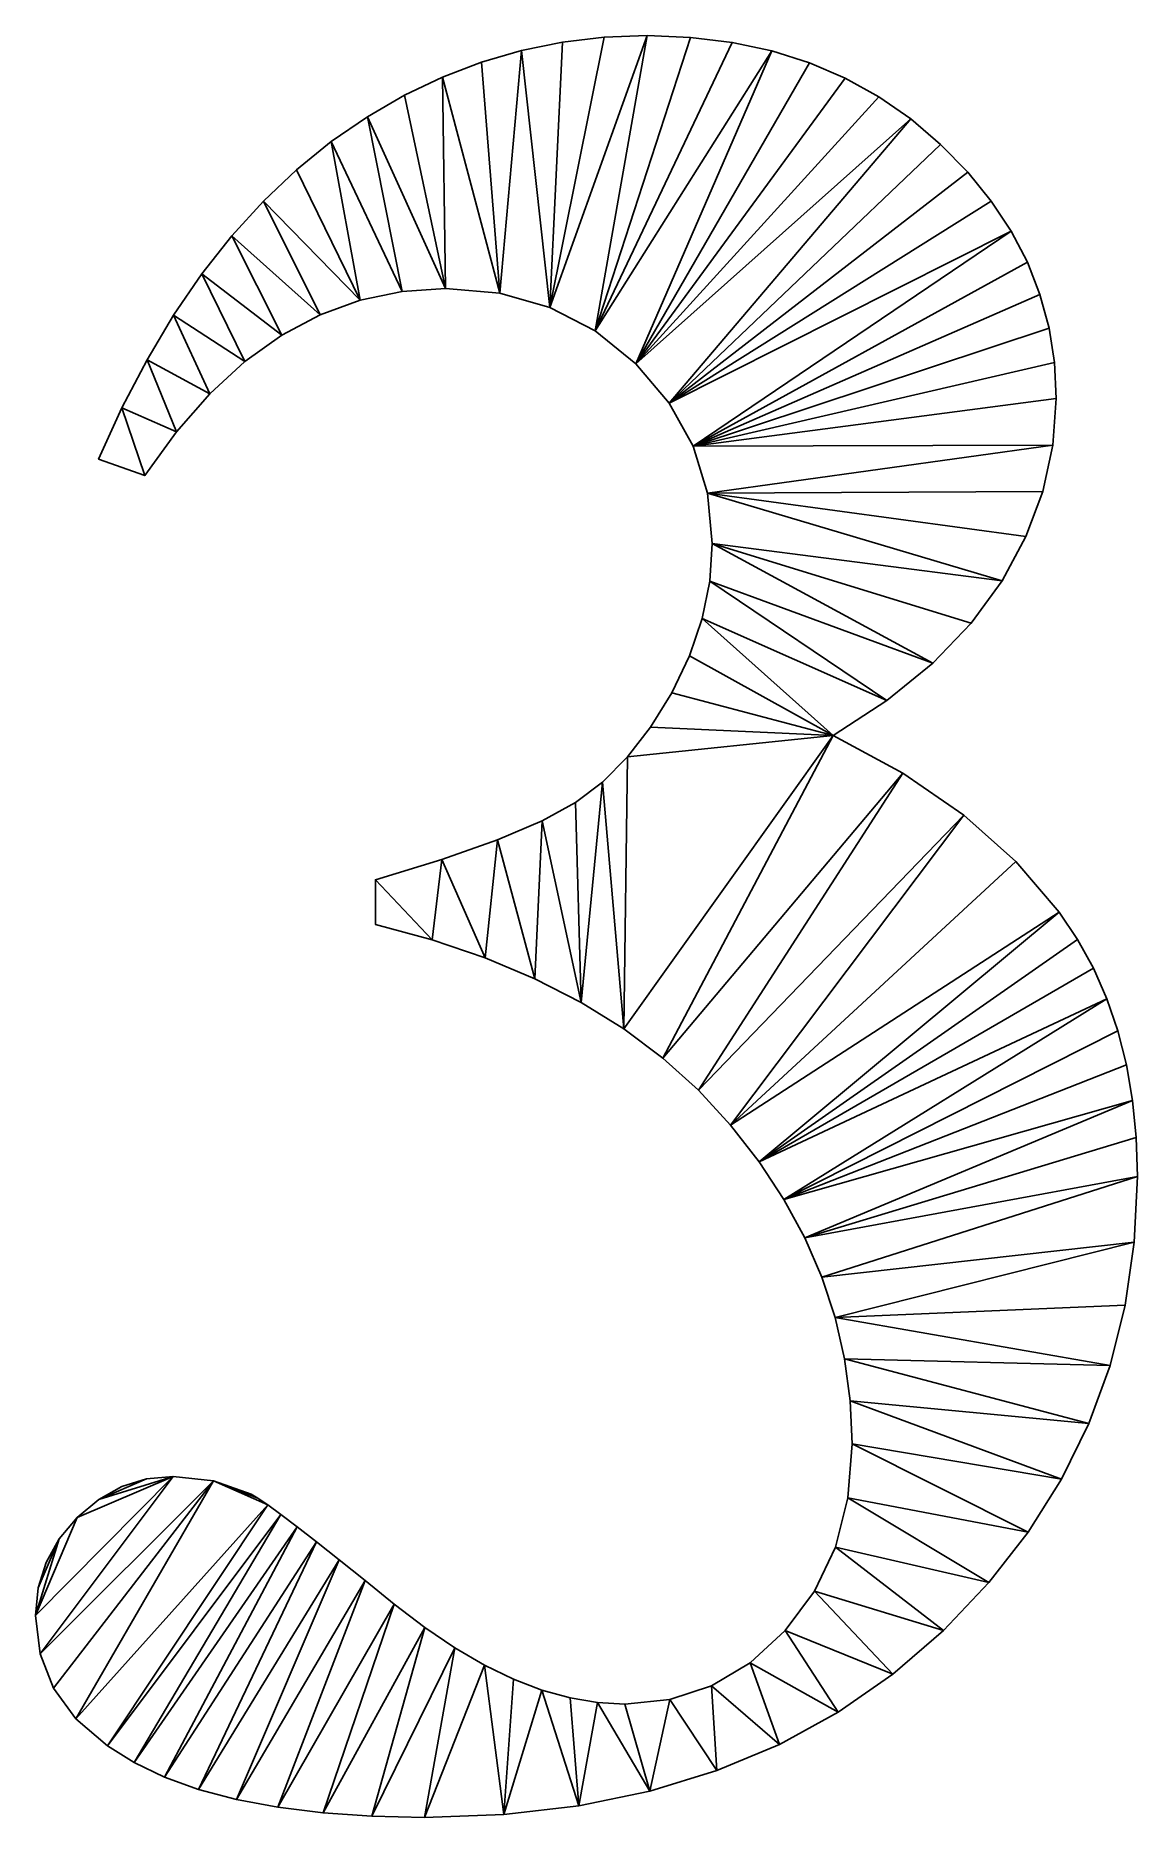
# Model space of a CAD drawing. Header units: metres. Extents: x 0.023 to 0.623, y -0.02 to 0.952.
import ezdxf

# ---------------------------------------------------------------- set-up
doc = ezdxf.new("R2010")
doc.units = ezdxf.units.M

msp = doc.modelspace()

# ---------------------------------------------------------------- meshes
at = {"layer": 'Armanisoft_0', "linetype": 'CONTINUOUS'}
mesh = msp.add_polyface(dxfattribs=at)
corners = [(0.129826, 0.842726), (0.177952, 0.799679), (0.156999, 0.788522), (0.113523, 0.821983), (0.147016, 0.861672), (0.199819, 0.807649), (0.165091, 0.878821), (0.184052, 0.894172), (0.222598, 0.81243), (0.203721, 0.907721), (0.24629, 0.814024), (0.223919, 0.919464), (0.244648, 0.9294), (0.275997, 0.811462), (0.265907, 0.937529), (0.287696, 0.943852), (0.303183, 0.803777), (0.310014, 0.948369), (0.332863, 0.951078), (0.356242, 0.951982), (0.32785, 0.790967), (0.379943, 0.951055), (0.113523, 0.821983, 0.229421), (0.098105, 0.799443, 0.229421), (0.136959, 0.774177, 0.229421), (0.129826, 0.842726, 0.229421), (0.156999, 0.788522, 0.229421), (0.177952, 0.799679, 0.229421), (0.147016, 0.861672, 0.229421), (0.199819, 0.807649, 0.229421), (0.165091, 0.878821, 0.229421), (0.184052, 0.894172, 0.229421), (0.222598, 0.81243, 0.229421), (0.203721, 0.907721, 0.229421), (0.24629, 0.814024, 0.229421), (0.223919, 0.919464, 0.229421), (0.244648, 0.9294, 0.229421), (0.275997, 0.811462, 0.229421), (0.265907, 0.937529, 0.229421), (0.287696, 0.943852, 0.229421), (0.303183, 0.803777, 0.229421), (0.310014, 0.948369, 0.229421), (0.332863, 0.951078, 0.229421), (0.356242, 0.951982, 0.229421), (0.32785, 0.790967, 0.229421), (0.379943, 0.951055, 0.229421), (0.275997, 0.811462), (0.303183, 0.803777), (0.303183, 0.803777, 0.229421), (0.275997, 0.811462, 0.229421), (0.24629, 0.814024), (0.24629, 0.814024, 0.229421), (0.222598, 0.81243), (0.222598, 0.81243, 0.229421), (0.199819, 0.807649), (0.199819, 0.807649, 0.229421), (0.177952, 0.799679), (0.177952, 0.799679, 0.229421), (0.113523, 0.821983), (0.098105, 0.799443), (0.098105, 0.799443, 0.229421), (0.113523, 0.821983, 0.229421), (0.129826, 0.842726), (0.129826, 0.842726, 0.229421), (0.147016, 0.861672), (0.147016, 0.861672, 0.229421), (0.165091, 0.878821), (0.165091, 0.878821, 0.229421), (0.184052, 0.894172), (0.184052, 0.894172, 0.229421), (0.203721, 0.907721), (0.203721, 0.907721, 0.229421), (0.223919, 0.919464), (0.223919, 0.919464, 0.229421), (0.244648, 0.9294), (0.244648, 0.9294, 0.229421), (0.265907, 0.937529), (0.265907, 0.937529, 0.229421), (0.287696, 0.943852), (0.287696, 0.943852, 0.229421), (0.310014, 0.948369), (0.310014, 0.948369, 0.229421), (0.332863, 0.951078), (0.332863, 0.951078, 0.229421), (0.356242, 0.951982), (0.356242, 0.951982, 0.229421)]
mesh.append_faces([[corners[k] for k in face] for face in [(0, 1, 2), (0, 2, 3), (4, 5, 1), (4, 1, 0), (6, 5, 4), (7, 8, 5), (7, 5, 6), (9, 10, 8), (9, 8, 7), (11, 10, 9), (12, 13, 10), (12, 10, 11), (14, 13, 12), (15, 16, 13), (15, 13, 14), (17, 16, 15), (18, 16, 17), (19, 20, 16), (19, 16, 18), (21, 20, 19), (22, 23, 24), (25, 26, 27), (25, 22, 26), (28, 27, 29), (28, 25, 27), (30, 28, 29), (31, 29, 32), (31, 30, 29), (33, 32, 34), (33, 31, 32), (35, 33, 34), (36, 34, 37), (36, 35, 34), (38, 36, 37), (39, 37, 40), (39, 38, 37), (41, 39, 40), (42, 41, 40), (43, 40, 44), (43, 42, 40), (45, 43, 44), (46, 47, 48, 49), (50, 46, 49, 51), (52, 50, 51, 53), (54, 52, 53, 55), (56, 54, 55, 57), (58, 59, 60, 61), (62, 58, 61, 63), (64, 62, 63, 65), (66, 64, 65, 67), (68, 66, 67, 69), (70, 68, 69, 71), (72, 70, 71, 73), (74, 72, 73, 75), (76, 74, 75, 77), (78, 76, 77, 79), (80, 78, 79, 81), (82, 80, 81, 83), (84, 82, 83, 85)]])
mesh = msp.add_polyface(dxfattribs=at)
corners = [(0.402587, 0.948275), (0.32785, 0.790967), (0.379943, 0.951055), (0.424171, 0.943642), (0.349996, 0.773034), (0.444697, 0.937155), (0.464165, 0.928815), (0.482574, 0.918622), (0.499925, 0.906575), (0.368271, 0.751532), (0.516217, 0.892675), (0.530995, 0.877537), (0.543802, 0.861777), (0.554639, 0.845394), (0.381325, 0.728017), (0.563505, 0.828389), (0.570402, 0.810762), (0.575328, 0.792513), (0.578283, 0.773641), (0.579268, 0.754147), (0.577426, 0.728536), (0.389158, 0.702489), (0.402587, 0.948275, 0.229421), (0.379943, 0.951055, 0.229421), (0.32785, 0.790967, 0.229421), (0.424171, 0.943642, 0.229421), (0.349996, 0.773034, 0.229421), (0.444697, 0.937155, 0.229421), (0.464165, 0.928815, 0.229421), (0.482574, 0.918622, 0.229421), (0.499925, 0.906575, 0.229421), (0.368271, 0.751532, 0.229421), (0.516217, 0.892675, 0.229421), (0.530995, 0.877537, 0.229421), (0.543802, 0.861777, 0.229421), (0.554639, 0.845394, 0.229421), (0.381325, 0.728017, 0.229421), (0.563505, 0.828389, 0.229421), (0.570402, 0.810762, 0.229421), (0.575328, 0.792513, 0.229421), (0.578283, 0.773641, 0.229421), (0.579268, 0.754147, 0.229421), (0.577426, 0.728536, 0.229421), (0.389158, 0.702489, 0.229421), (0.368271, 0.751532), (0.381325, 0.728017), (0.381325, 0.728017, 0.229421), (0.368271, 0.751532, 0.229421), (0.349996, 0.773034), (0.349996, 0.773034, 0.229421), (0.379943, 0.951055), (0.356242, 0.951982), (0.356242, 0.951982, 0.229421), (0.379943, 0.951055, 0.229421), (0.402587, 0.948275), (0.402587, 0.948275, 0.229421), (0.424171, 0.943642), (0.424171, 0.943642, 0.229421), (0.444697, 0.937155), (0.444697, 0.937155, 0.229421), (0.464165, 0.928815), (0.464165, 0.928815, 0.229421), (0.482574, 0.918622), (0.482574, 0.918622, 0.229421), (0.499925, 0.906575), (0.499925, 0.906575, 0.229421), (0.516217, 0.892675), (0.516217, 0.892675, 0.229421), (0.530995, 0.877537), (0.530995, 0.877537, 0.229421), (0.543802, 0.861777), (0.543802, 0.861777, 0.229421), (0.554639, 0.845394), (0.554639, 0.845394, 0.229421), (0.563505, 0.828389), (0.563505, 0.828389, 0.229421), (0.570402, 0.810762), (0.570402, 0.810762, 0.229421), (0.575328, 0.792513), (0.575328, 0.792513, 0.229421), (0.578283, 0.773641), (0.578283, 0.773641, 0.229421), (0.579268, 0.754147), (0.579268, 0.754147, 0.229421), (0.577426, 0.728536), (0.577426, 0.728536, 0.229421), (0.571897, 0.703416), (0.571897, 0.703416, 0.229421)]
mesh.append_faces([[corners[k] for k in face] for face in [(0, 1, 2), (3, 4, 1), (3, 1, 0), (5, 4, 3), (6, 4, 5), (7, 4, 6), (8, 9, 4), (8, 4, 7), (10, 9, 8), (11, 9, 10), (12, 9, 11), (13, 14, 9), (13, 9, 12), (15, 14, 13), (16, 14, 15), (17, 14, 16), (18, 14, 17), (19, 14, 18), (20, 21, 14), (20, 14, 19), (22, 23, 24), (25, 24, 26), (25, 22, 24), (27, 25, 26), (28, 27, 26), (29, 28, 26), (30, 26, 31), (30, 29, 26), (32, 30, 31), (33, 32, 31), (34, 33, 31), (35, 31, 36), (35, 34, 31), (37, 35, 36), (38, 37, 36), (39, 38, 36), (40, 39, 36), (41, 40, 36), (42, 36, 43), (42, 41, 36), (44, 45, 46, 47), (48, 44, 47, 49), (50, 51, 52, 53), (54, 50, 53, 55), (56, 54, 55, 57), (58, 56, 57, 59), (60, 58, 59, 61), (62, 60, 61, 63), (64, 62, 63, 65), (66, 64, 65, 67), (68, 66, 67, 69), (70, 68, 69, 71), (72, 70, 71, 73), (74, 72, 73, 75), (76, 74, 75, 77), (78, 76, 77, 79), (80, 78, 79, 81), (82, 80, 81, 83), (84, 82, 83, 85), (86, 84, 85, 87)]])
mesh = msp.add_polyface(dxfattribs=at)
corners = [(0.069926, 0.748969), (0.099618, 0.735924), (0.082317, 0.712015), (0.057165, 0.721037), (0.083572, 0.775105), (0.117832, 0.756644), (0.098105, 0.799443), (0.136959, 0.774177), (0.113523, 0.821983), (0.156999, 0.788522), (0.343478, 0.410266), (0.331886, 0.544885), (0.345541, 0.558559), (0.320224, 0.424709), (0.298942, 0.52376), (0.317182, 0.533771), (0.295058, 0.437625), (0.274678, 0.513398), (0.267978, 0.449017), (0.244391, 0.502683), (0.238985, 0.458884), (0.208079, 0.467226), (0.208079, 0.491616), (0.069926, 0.748969, 0.229421), (0.082317, 0.712015, 0.229421), (0.099618, 0.735924, 0.229421), (0.057165, 0.721037, 0.229421), (0.083572, 0.775105, 0.229421), (0.117832, 0.756644, 0.229421), (0.098105, 0.799443, 0.229421), (0.136959, 0.774177, 0.229421), (0.113523, 0.821983, 0.229421), (0.156999, 0.788522, 0.229421), (0.343478, 0.410266, 0.229421), (0.345541, 0.558559, 0.229421), (0.331886, 0.544885, 0.229421), (0.320224, 0.424709, 0.229421), (0.317182, 0.533771, 0.229421), (0.298942, 0.52376, 0.229421), (0.295058, 0.437625, 0.229421), (0.274678, 0.513398, 0.229421), (0.267978, 0.449017, 0.229421), (0.244391, 0.502683, 0.229421), (0.238985, 0.458884, 0.229421), (0.208079, 0.491616, 0.229421), (0.208079, 0.467226, 0.229421), (0.208079, 0.491616), (0.208079, 0.467226), (0.208079, 0.467226, 0.229421), (0.208079, 0.491616, 0.229421), (0.244391, 0.502683), (0.244391, 0.502683, 0.229421), (0.274678, 0.513398), (0.274678, 0.513398, 0.229421), (0.298942, 0.52376), (0.298942, 0.52376, 0.229421), (0.317182, 0.533771), (0.317182, 0.533771, 0.229421), (0.331886, 0.544885), (0.331886, 0.544885, 0.229421), (0.345541, 0.558559), (0.345541, 0.558559, 0.229421), (0.358147, 0.574793), (0.358147, 0.574793, 0.229421), (0.32785, 0.790967), (0.349996, 0.773034), (0.349996, 0.773034, 0.229421), (0.32785, 0.790967, 0.229421), (0.303183, 0.803777), (0.303183, 0.803777, 0.229421), (0.156999, 0.788522), (0.177952, 0.799679), (0.177952, 0.799679, 0.229421), (0.156999, 0.788522, 0.229421), (0.136959, 0.774177), (0.136959, 0.774177, 0.229421), (0.117832, 0.756644), (0.117832, 0.756644, 0.229421), (0.099618, 0.735924), (0.099618, 0.735924, 0.229421), (0.082317, 0.712015), (0.082317, 0.712015, 0.229421), (0.057165, 0.721037), (0.057165, 0.721037, 0.229421), (0.069926, 0.748969), (0.069926, 0.748969, 0.229421), (0.083572, 0.775105), (0.083572, 0.775105, 0.229421), (0.098105, 0.799443), (0.098105, 0.799443, 0.229421), (0.267978, 0.449017), (0.295058, 0.437625), (0.295058, 0.437625, 0.229421), (0.267978, 0.449017, 0.229421), (0.238985, 0.458884), (0.238985, 0.458884, 0.229421)]
mesh.append_faces([[corners[k] for k in face] for face in [(0, 1, 2), (0, 2, 3), (4, 5, 1), (4, 1, 0), (6, 7, 5), (6, 5, 4), (8, 9, 7), (8, 7, 6), (10, 11, 12), (13, 14, 15), (13, 15, 11), (13, 11, 10), (16, 17, 14), (16, 14, 13), (18, 19, 17), (18, 17, 16), (20, 21, 22), (20, 22, 19), (20, 19, 18), (23, 24, 25), (23, 26, 24), (27, 25, 28), (27, 23, 25), (29, 28, 30), (29, 27, 28), (31, 30, 32), (33, 34, 35), (36, 37, 38), (36, 35, 37), (36, 33, 35), (39, 38, 40), (39, 36, 38), (41, 40, 42), (41, 39, 40), (43, 44, 45), (43, 42, 44), (43, 41, 42), (46, 47, 48, 49), (50, 46, 49, 51), (52, 50, 51, 53), (54, 52, 53, 55), (56, 54, 55, 57), (58, 56, 57, 59), (60, 58, 59, 61), (62, 60, 61, 63), (64, 65, 66, 67), (68, 64, 67, 69), (70, 71, 72, 73), (74, 70, 73, 75), (76, 74, 75, 77), (78, 76, 77, 79), (80, 78, 79, 81), (82, 80, 81, 83), (84, 82, 83, 85), (86, 84, 85, 87), (88, 86, 87, 89), (90, 91, 92, 93), (94, 90, 93, 95), (47, 94, 95, 48)]])
mesh = msp.add_polyface(dxfattribs=at)
corners = [(0.571897, 0.703416), (0.389158, 0.702489), (0.577426, 0.728536), (0.562684, 0.678787), (0.549785, 0.654649), (0.391768, 0.674949), (0.532965, 0.63146), (0.511988, 0.609677), (0.390389, 0.654409), (0.486856, 0.589301), (0.386252, 0.634002), (0.457567, 0.570333), (0.345541, 0.558559), (0.358147, 0.574793), (0.369704, 0.593587), (0.379357, 0.613728), (0.401759, 0.35779), (0.528811, 0.526762), (0.557259, 0.501494), (0.580925, 0.473903), (0.384245, 0.376807), (0.49558, 0.549708), (0.364818, 0.394299), (0.343478, 0.410266), (0.571897, 0.703416, 0.229421), (0.577426, 0.728536, 0.229421), (0.389158, 0.702489, 0.229421), (0.562684, 0.678787, 0.229421), (0.549785, 0.654649, 0.229421), (0.391768, 0.674949, 0.229421), (0.532965, 0.63146, 0.229421), (0.511988, 0.609677, 0.229421), (0.390389, 0.654409, 0.229421), (0.486856, 0.589301, 0.229421), (0.386252, 0.634002, 0.229421), (0.457567, 0.570333, 0.229421), (0.358147, 0.574793, 0.229421), (0.345541, 0.558559, 0.229421), (0.369704, 0.593587, 0.229421), (0.379357, 0.613728, 0.229421), (0.401759, 0.35779, 0.229421), (0.557259, 0.501494, 0.229421), (0.528811, 0.526762, 0.229421), (0.580925, 0.473903, 0.229421), (0.384245, 0.376807, 0.229421), (0.49558, 0.549708, 0.229421), (0.364818, 0.394299, 0.229421), (0.343478, 0.410266, 0.229421), (0.369704, 0.593587), (0.358147, 0.574793), (0.358147, 0.574793, 0.229421), (0.369704, 0.593587, 0.229421), (0.379357, 0.613728), (0.379357, 0.613728, 0.229421), (0.386252, 0.634002), (0.386252, 0.634002, 0.229421), (0.390389, 0.654409), (0.390389, 0.654409, 0.229421), (0.391768, 0.674949), (0.391768, 0.674949, 0.229421), (0.389158, 0.702489), (0.389158, 0.702489, 0.229421), (0.381325, 0.728017), (0.381325, 0.728017, 0.229421), (0.562684, 0.678787), (0.571897, 0.703416), (0.571897, 0.703416, 0.229421), (0.562684, 0.678787, 0.229421), (0.549785, 0.654649), (0.549785, 0.654649, 0.229421), (0.532965, 0.63146), (0.532965, 0.63146, 0.229421), (0.511988, 0.609677), (0.511988, 0.609677, 0.229421), (0.486856, 0.589301), (0.486856, 0.589301, 0.229421), (0.457567, 0.570333), (0.457567, 0.570333, 0.229421), (0.49558, 0.549708), (0.49558, 0.549708, 0.229421), (0.528811, 0.526762), (0.528811, 0.526762, 0.229421), (0.557259, 0.501494), (0.557259, 0.501494, 0.229421), (0.580925, 0.473903), (0.580925, 0.473903, 0.229421), (0.590898, 0.459072), (0.590898, 0.459072, 0.229421), (0.599541, 0.443328), (0.599541, 0.443328, 0.229421)]
mesh.append_faces([[corners[k] for k in face] for face in [(0, 1, 2), (3, 1, 0), (4, 5, 1), (4, 1, 3), (6, 5, 4), (7, 8, 5), (7, 5, 6), (9, 10, 8), (9, 8, 7), (11, 12, 13), (11, 13, 14), (11, 14, 15), (11, 15, 10), (11, 10, 9), (16, 17, 18), (16, 18, 19), (20, 21, 17), (22, 11, 21), (23, 12, 11), (23, 11, 22), (24, 25, 26), (27, 24, 26), (28, 26, 29), (28, 27, 26), (30, 28, 29), (31, 29, 32), (31, 30, 29), (33, 32, 34), (33, 31, 32), (35, 36, 37), (35, 38, 36), (35, 39, 38), (35, 34, 39), (35, 33, 34), (40, 41, 42), (40, 43, 41), (44, 42, 45), (46, 45, 35), (47, 35, 37), (47, 46, 35), (48, 49, 50, 51), (52, 48, 51, 53), (54, 52, 53, 55), (56, 54, 55, 57), (58, 56, 57, 59), (60, 58, 59, 61), (62, 60, 61, 63), (64, 65, 66, 67), (68, 64, 67, 69), (70, 68, 69, 71), (72, 70, 71, 73), (74, 72, 73, 75), (76, 74, 75, 77), (78, 76, 77, 79), (80, 78, 79, 81), (82, 80, 81, 83), (84, 82, 83, 85), (86, 84, 85, 87), (88, 86, 87, 89)]])
mesh = msp.add_polyface(dxfattribs=at)
corners = [(0.463848, 0.230355), (0.608608, 0.226623), (0.597045, 0.194991), (0.458674, 0.25281), (0.621824, 0.293984), (0.616868, 0.25962), (0.451431, 0.274779), (0.623476, 0.329713), (0.442117, 0.296261), (0.620816, 0.371233), (0.622811, 0.350929), (0.430734, 0.317257), (0.606854, 0.426672), (0.612838, 0.409104), (0.617492, 0.390625), (0.417281, 0.337766), (0.580925, 0.473903), (0.590898, 0.459072), (0.599541, 0.443328), (0.401759, 0.35779), (0.384245, 0.376807), (0.528811, 0.526762), (0.364818, 0.394299), (0.49558, 0.549708), (0.463848, 0.230355, 0.229421), (0.597045, 0.194991, 0.229421), (0.608608, 0.226623, 0.229421), (0.466953, 0.207413, 0.229421), (0.458674, 0.25281, 0.229421), (0.616868, 0.25962, 0.229421), (0.621824, 0.293984, 0.229421), (0.451431, 0.274779, 0.229421), (0.623476, 0.329713, 0.229421), (0.442117, 0.296261, 0.229421), (0.622811, 0.350929, 0.229421), (0.620816, 0.371233, 0.229421), (0.430734, 0.317257, 0.229421), (0.612838, 0.409104, 0.229421), (0.606854, 0.426672, 0.229421), (0.617492, 0.390625, 0.229421), (0.417281, 0.337766, 0.229421), (0.590898, 0.459072, 0.229421), (0.580925, 0.473903, 0.229421), (0.599541, 0.443328, 0.229421), (0.401759, 0.35779, 0.229421), (0.384245, 0.376807, 0.229421), (0.528811, 0.526762, 0.229421), (0.364818, 0.394299, 0.229421), (0.49558, 0.549708, 0.229421), (0.606854, 0.426672), (0.599541, 0.443328), (0.599541, 0.443328, 0.229421), (0.606854, 0.426672, 0.229421), (0.612838, 0.409104), (0.612838, 0.409104, 0.229421), (0.617492, 0.390625), (0.617492, 0.390625, 0.229421), (0.620816, 0.371233), (0.620816, 0.371233, 0.229421), (0.622811, 0.350929), (0.622811, 0.350929, 0.229421), (0.623476, 0.329713), (0.623476, 0.329713, 0.229421), (0.621824, 0.293984), (0.621824, 0.293984, 0.229421), (0.616868, 0.25962), (0.616868, 0.25962, 0.229421), (0.608608, 0.226623), (0.608608, 0.226623, 0.229421), (0.463848, 0.230355), (0.466953, 0.207413), (0.466953, 0.207413, 0.229421), (0.463848, 0.230355, 0.229421), (0.458674, 0.25281), (0.458674, 0.25281, 0.229421), (0.451431, 0.274779), (0.451431, 0.274779, 0.229421), (0.442117, 0.296261), (0.442117, 0.296261, 0.229421), (0.430734, 0.317257), (0.430734, 0.317257, 0.229421), (0.417281, 0.337766), (0.417281, 0.337766, 0.229421), (0.401759, 0.35779), (0.401759, 0.35779, 0.229421), (0.384245, 0.376807), (0.384245, 0.376807, 0.229421), (0.364818, 0.394299), (0.364818, 0.394299, 0.229421), (0.343478, 0.410266), (0.343478, 0.410266, 0.229421)]
mesh.append_faces([[corners[k] for k in face] for face in [(0, 1, 2), (3, 4, 5), (3, 5, 1), (3, 1, 0), (6, 7, 4), (6, 4, 3), (8, 9, 10), (8, 10, 7), (8, 7, 6), (11, 12, 13), (11, 13, 14), (11, 14, 9), (11, 9, 8), (15, 16, 17), (15, 17, 18), (15, 18, 12), (15, 12, 11), (19, 16, 15), (20, 21, 19), (22, 23, 20), (24, 25, 26), (24, 27, 25), (28, 29, 30), (28, 26, 29), (28, 24, 26), (31, 30, 32), (31, 28, 30), (33, 34, 35), (33, 32, 34), (33, 31, 32), (36, 37, 38), (36, 39, 37), (36, 35, 39), (36, 33, 35), (40, 41, 42), (40, 43, 41), (40, 38, 43), (40, 36, 38), (44, 40, 42), (45, 44, 46), (47, 45, 48), (49, 50, 51, 52), (53, 49, 52, 54), (55, 53, 54, 56), (57, 55, 56, 58), (59, 57, 58, 60), (61, 59, 60, 62), (63, 61, 62, 64), (65, 63, 64, 66), (67, 65, 66, 68), (69, 70, 71, 72), (73, 69, 72, 74), (75, 73, 74, 76), (77, 75, 76, 78), (79, 77, 78, 80), (81, 79, 80, 82), (83, 81, 82, 84), (85, 83, 84, 86), (87, 85, 86, 88), (89, 87, 88, 90)]])
mesh = msp.add_polyface(dxfattribs=at)
corners = [(0.035595, 0.132057), (0.022866, 0.090251), (0.02428, 0.105287), (0.028523, 0.119222), (0.045495, 0.143791), (0.083378, 0.164761), (0.057247, 0.153577), (0.069875, 0.160567), (0.097756, 0.166159), (0.025309, 0.069464), (0.119799, 0.16373), (0.044859, 0.033948), (0.03264, 0.050696), (0.149375, 0.150658), (0.144018, 0.154319), (0.156488, 0.145462), (0.061964, 0.019219), (0.165357, 0.138732), (0.076537, 0.01007), (0.175981, 0.130467), (0.093121, 0.002141), (0.18836, 0.120667), (0.111714, -0.004569), (0.202495, 0.109333), (0.132318, -0.010058), (0.035595, 0.132057, 0.229421), (0.02428, 0.105287, 0.229421), (0.022866, 0.090251, 0.229421), (0.028523, 0.119222, 0.229421), (0.045495, 0.143791, 0.229421), (0.083378, 0.164761, 0.229421), (0.069875, 0.160567, 0.229421), (0.057247, 0.153577, 0.229421), (0.097756, 0.166159, 0.229421), (0.025309, 0.069464, 0.229421), (0.119799, 0.16373, 0.229421), (0.03264, 0.050696, 0.229421), (0.044859, 0.033948, 0.229421), (0.149375, 0.150658, 0.229421), (0.144018, 0.154319, 0.229421), (0.156488, 0.145462, 0.229421), (0.061964, 0.019219, 0.229421), (0.165357, 0.138732, 0.229421), (0.076537, 0.01007, 0.229421), (0.175981, 0.130467, 0.229421), (0.093121, 0.002141, 0.229421), (0.18836, 0.120667, 0.229421), (0.111714, -0.004569, 0.229421), (0.202495, 0.109333, 0.229421), (0.132318, -0.010058, 0.229421), (0.022866, 0.090251), (0.025309, 0.069464), (0.025309, 0.069464, 0.229421), (0.022866, 0.090251, 0.229421), (0.02428, 0.105287), (0.02428, 0.105287, 0.229421), (0.028523, 0.119222), (0.028523, 0.119222, 0.229421), (0.035595, 0.132057), (0.035595, 0.132057, 0.229421), (0.045495, 0.143791), (0.045495, 0.143791, 0.229421), (0.057247, 0.153577), (0.057247, 0.153577, 0.229421), (0.069875, 0.160567), (0.069875, 0.160567, 0.229421), (0.083378, 0.164761), (0.083378, 0.164761, 0.229421), (0.097756, 0.166159), (0.097756, 0.166159, 0.229421), (0.119799, 0.16373), (0.119799, 0.16373, 0.229421), (0.140416, 0.156445), (0.140416, 0.156445, 0.229421), (0.144018, 0.154319), (0.144018, 0.154319, 0.229421), (0.149375, 0.150658), (0.149375, 0.150658, 0.229421), (0.156488, 0.145462), (0.156488, 0.145462, 0.229421), (0.165357, 0.138732), (0.165357, 0.138732, 0.229421), (0.175981, 0.130467), (0.175981, 0.130467, 0.229421), (0.18836, 0.120667), (0.18836, 0.120667, 0.229421), (0.202495, 0.109333), (0.202495, 0.109333, 0.229421), (0.218386, 0.096465), (0.218386, 0.096465, 0.229421), (0.235021, 0.083681), (0.235021, 0.083681, 0.229421), (0.25139, 0.072602), (0.25139, 0.072602, 0.229421), (0.320224, 0.424709), (0.343478, 0.410266), (0.343478, 0.410266, 0.229421), (0.320224, 0.424709, 0.229421), (0.295058, 0.437625), (0.295058, 0.437625, 0.229421)]
mesh.append_faces([[corners[k] for k in face] for face in [(0, 1, 2), (0, 2, 3), (4, 1, 0), (5, 6, 7), (8, 9, 1), (8, 1, 4), (8, 4, 6), (8, 6, 5), (10, 11, 12), (10, 12, 9), (10, 9, 8), (13, 11, 10), (13, 10, 14), (15, 16, 13), (17, 18, 15), (19, 20, 17), (21, 22, 19), (23, 24, 21), (25, 26, 27), (25, 28, 26), (29, 25, 27), (30, 31, 32), (33, 27, 34), (33, 29, 27), (33, 32, 29), (33, 30, 32), (35, 36, 37), (35, 34, 36), (35, 33, 34), (38, 35, 37), (38, 39, 35), (40, 38, 41), (42, 40, 43), (44, 42, 45), (46, 44, 47), (48, 46, 49), (50, 51, 52, 53), (54, 50, 53, 55), (56, 54, 55, 57), (58, 56, 57, 59), (60, 58, 59, 61), (62, 60, 61, 63), (64, 62, 63, 65), (66, 64, 65, 67), (68, 66, 67, 69), (70, 68, 69, 71), (72, 70, 71, 73), (74, 72, 73, 75), (76, 74, 75, 77), (78, 76, 77, 79), (80, 78, 79, 81), (82, 80, 81, 83), (84, 82, 83, 85), (86, 84, 85, 87), (88, 86, 87, 89), (90, 88, 89, 91), (92, 90, 91, 93), (94, 95, 96, 97), (98, 94, 97, 99)]])
mesh = msp.add_polyface(dxfattribs=at)
corners = [(0.344015, 0.041921), (0.35768, -0.005482), (0.329243, 0.042773), (0.368594, 0.044429), (0.394162, 0.005668), (0.391365, 0.051954), (0.42841, 0.020003), (0.412329, 0.064495), (0.460424, 0.037524), (0.431484, 0.082053), (0.490205, 0.058231), (0.447455, 0.103473), (0.517753, 0.082123), (0.458862, 0.127602), (0.542532, 0.108291), (0.465706, 0.15444), (0.564007, 0.135825), (0.467988, 0.183986), (0.582178, 0.164725), (0.466953, 0.207413), (0.597045, 0.194991), (0.463848, 0.230355), (0.344015, 0.041921, 0.229421), (0.329243, 0.042773, 0.229421), (0.35768, -0.005482, 0.229421), (0.368594, 0.044429, 0.229421), (0.394162, 0.005668, 0.229421), (0.391365, 0.051954, 0.229421), (0.42841, 0.020003, 0.229421), (0.412329, 0.064495, 0.229421), (0.460424, 0.037524, 0.229421), (0.431484, 0.082053, 0.229421), (0.490205, 0.058231, 0.229421), (0.447455, 0.103473, 0.229421), (0.517753, 0.082123, 0.229421), (0.458862, 0.127602, 0.229421), (0.542532, 0.108291, 0.229421), (0.465706, 0.15444, 0.229421), (0.564007, 0.135825, 0.229421), (0.467988, 0.183986, 0.229421), (0.582178, 0.164725, 0.229421), (0.466953, 0.207413, 0.229421), (0.597045, 0.194991, 0.229421), (0.597045, 0.194991), (0.608608, 0.226623), (0.608608, 0.226623, 0.229421), (0.597045, 0.194991, 0.229421), (0.582178, 0.164725), (0.582178, 0.164725, 0.229421), (0.564007, 0.135825), (0.564007, 0.135825, 0.229421), (0.542532, 0.108291), (0.542532, 0.108291, 0.229421), (0.517753, 0.082123), (0.517753, 0.082123, 0.229421), (0.490205, 0.058231), (0.490205, 0.058231, 0.229421), (0.460424, 0.037524), (0.460424, 0.037524, 0.229421), (0.42841, 0.020003), (0.42841, 0.020003, 0.229421), (0.394162, 0.005668), (0.394162, 0.005668, 0.229421), (0.35768, -0.005482), (0.35768, -0.005482, 0.229421), (0.318965, -0.013446), (0.318965, -0.013446, 0.229421), (0.368594, 0.044429), (0.344015, 0.041921), (0.344015, 0.041921, 0.229421), (0.368594, 0.044429, 0.229421), (0.391365, 0.051954), (0.391365, 0.051954, 0.229421), (0.412329, 0.064495), (0.412329, 0.064495, 0.229421), (0.431484, 0.082053), (0.431484, 0.082053, 0.229421), (0.447455, 0.103473), (0.447455, 0.103473, 0.229421), (0.458862, 0.127602), (0.458862, 0.127602, 0.229421), (0.465706, 0.15444), (0.465706, 0.15444, 0.229421), (0.467988, 0.183986), (0.467988, 0.183986, 0.229421), (0.466953, 0.207413), (0.466953, 0.207413, 0.229421)]
mesh.append_faces([[corners[k] for k in face] for face in [(0, 1, 2), (3, 4, 1), (3, 1, 0), (5, 6, 4), (5, 4, 3), (7, 8, 6), (7, 6, 5), (9, 10, 8), (9, 8, 7), (11, 12, 10), (11, 10, 9), (13, 14, 12), (13, 12, 11), (15, 16, 14), (15, 14, 13), (17, 18, 16), (17, 16, 15), (19, 20, 18), (19, 18, 17), (21, 20, 19), (22, 23, 24), (25, 24, 26), (25, 22, 24), (27, 26, 28), (27, 25, 26), (29, 28, 30), (29, 27, 28), (31, 30, 32), (31, 29, 30), (33, 32, 34), (33, 31, 32), (35, 34, 36), (35, 33, 34), (37, 36, 38), (37, 35, 36), (39, 38, 40), (39, 37, 38), (41, 40, 42), (41, 39, 40), (43, 44, 45, 46), (47, 43, 46, 48), (49, 47, 48, 50), (51, 49, 50, 52), (53, 51, 52, 54), (55, 53, 54, 56), (57, 55, 56, 58), (59, 57, 58, 60), (61, 59, 60, 62), (63, 61, 62, 64), (65, 63, 64, 66), (67, 68, 69, 70), (71, 67, 70, 72), (73, 71, 72, 74), (75, 73, 74, 76), (77, 75, 76, 78), (79, 77, 78, 80), (81, 79, 80, 82), (83, 81, 82, 84), (85, 83, 84, 86)]])
mesh = msp.add_polyface(dxfattribs=at)
corners = [(0.149375, 0.150658), (0.061964, 0.019219), (0.044859, 0.033948), (0.156488, 0.145462), (0.076537, 0.01007), (0.165357, 0.138732), (0.093121, 0.002141), (0.175981, 0.130467), (0.111714, -0.004569), (0.18836, 0.120667), (0.132318, -0.010058), (0.202495, 0.109333), (0.154931, -0.014328), (0.218386, 0.096465), (0.179556, -0.017377), (0.235021, 0.083681), (0.20619, -0.019207), (0.25139, 0.072602), (0.234834, -0.019817), (0.267493, 0.063227), (0.278016, -0.018224), (0.28333, 0.055557), (0.2989, 0.049591), (0.318965, -0.013446), (0.314205, 0.04533), (0.329243, 0.042773), (0.35768, -0.005482), (0.149375, 0.150658, 0.229421), (0.044859, 0.033948, 0.229421), (0.061964, 0.019219, 0.229421), (0.156488, 0.145462, 0.229421), (0.076537, 0.01007, 0.229421), (0.165357, 0.138732, 0.229421), (0.093121, 0.002141, 0.229421), (0.175981, 0.130467, 0.229421), (0.111714, -0.004569, 0.229421), (0.18836, 0.120667, 0.229421), (0.132318, -0.010058, 0.229421), (0.202495, 0.109333, 0.229421), (0.154931, -0.014328, 0.229421), (0.218386, 0.096465, 0.229421), (0.179556, -0.017377, 0.229421), (0.235021, 0.083681, 0.229421), (0.20619, -0.019207, 0.229421), (0.25139, 0.072602, 0.229421), (0.234834, -0.019817, 0.229421), (0.267493, 0.063227, 0.229421), (0.278016, -0.018224, 0.229421), (0.28333, 0.055557, 0.229421), (0.2989, 0.049591, 0.229421), (0.318965, -0.013446, 0.229421), (0.314205, 0.04533, 0.229421), (0.329243, 0.042773, 0.229421), (0.35768, -0.005482, 0.229421), (0.278016, -0.018224), (0.318965, -0.013446), (0.318965, -0.013446, 0.229421), (0.278016, -0.018224, 0.229421), (0.234834, -0.019817), (0.234834, -0.019817, 0.229421), (0.20619, -0.019207), (0.20619, -0.019207, 0.229421), (0.179556, -0.017377), (0.179556, -0.017377, 0.229421), (0.154931, -0.014328), (0.154931, -0.014328, 0.229421), (0.132318, -0.010058), (0.132318, -0.010058, 0.229421), (0.111714, -0.004569), (0.111714, -0.004569, 0.229421), (0.093121, 0.002141), (0.093121, 0.002141, 0.229421), (0.076537, 0.01007), (0.076537, 0.01007, 0.229421), (0.061964, 0.019219), (0.061964, 0.019219, 0.229421), (0.044859, 0.033948), (0.044859, 0.033948, 0.229421), (0.03264, 0.050696), (0.03264, 0.050696, 0.229421), (0.025309, 0.069464), (0.025309, 0.069464, 0.229421), (0.267493, 0.063227), (0.25139, 0.072602), (0.25139, 0.072602, 0.229421), (0.267493, 0.063227, 0.229421), (0.28333, 0.055557), (0.28333, 0.055557, 0.229421), (0.2989, 0.049591), (0.2989, 0.049591, 0.229421), (0.314205, 0.04533), (0.314205, 0.04533, 0.229421), (0.329243, 0.042773), (0.329243, 0.042773, 0.229421), (0.344015, 0.041921), (0.344015, 0.041921, 0.229421)]
mesh.append_faces([[corners[k] for k in face] for face in [(0, 1, 2), (3, 4, 1), (5, 6, 4), (7, 8, 6), (9, 10, 8), (11, 12, 10), (13, 14, 12), (13, 12, 11), (15, 16, 14), (15, 14, 13), (17, 18, 16), (17, 16, 15), (19, 20, 18), (19, 18, 17), (21, 20, 19), (22, 23, 20), (22, 20, 21), (24, 23, 22), (25, 26, 23), (25, 23, 24), (27, 28, 29), (30, 29, 31), (32, 31, 33), (34, 33, 35), (36, 35, 37), (38, 37, 39), (40, 39, 41), (40, 38, 39), (42, 41, 43), (42, 40, 41), (44, 43, 45), (44, 42, 43), (46, 45, 47), (46, 44, 45), (48, 46, 47), (49, 47, 50), (49, 48, 47), (51, 49, 50), (52, 50, 53), (52, 51, 50), (54, 55, 56, 57), (58, 54, 57, 59), (60, 58, 59, 61), (62, 60, 61, 63), (64, 62, 63, 65), (66, 64, 65, 67), (68, 66, 67, 69), (70, 68, 69, 71), (72, 70, 71, 73), (74, 72, 73, 75), (76, 74, 75, 77), (78, 76, 77, 79), (80, 78, 79, 81), (82, 83, 84, 85), (86, 82, 85, 87), (88, 86, 87, 89), (90, 88, 89, 91), (92, 90, 91, 93), (94, 92, 93, 95)]])

doc.saveas('drawing.dxf')
